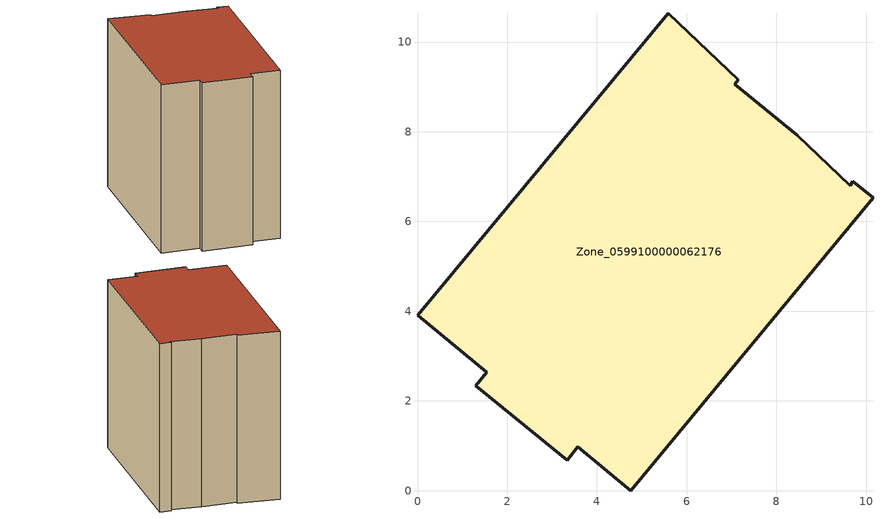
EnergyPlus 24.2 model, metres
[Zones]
Zone_0599100000062176
 floor ground (C_G): 7.07,9.06 8.46,7.92 9.65,6.79 9.7,6.9 10.15,6.52 4.76,0 3.57,0.97 3.33,0.68 1.3,2.34 1.54,2.63 0,3.91 5.58,10.64 7.15,9.15 z0
 wall outside (C_F): 1.3,2.34 3.33,0.68 3.57,0.97 4.76,0 10.15,6.52 9.7,6.9 9.65,6.79 8.46,7.92 7.07,9.06 7.15,9.15 5.58,10.64 0,3.91 1.54,2.63 1.3,2.34 z0:9.01
 roof outside (C_R): 10.15,6.52 9.7,6.9 9.65,6.79 8.46,7.92 7.07,9.06 7.15,9.15 5.58,10.64 0,3.91 1.54,2.63 1.3,2.34 3.33,0.68 3.57,0.97 4.76,0 z9.01
[BUILDING]
Pand.0599100000062176: North Axis=0; Terrain=City; Loads Convergence Tolerance Value=0.04; Temperature Convergence Tolerance Value=0.4; Solar Distribution=FullExterior; Maximum Number of Warmup Days=25; Minimum Number of Warmup Days=1
[Site:Location]
Rotterdam.The.Hague.AP_ZH_NLD Design_Conditions: Latitude=51.96; Longitude=4.45; Time Zone=1; Elevation=-4.5
[SITE:GROUNDTEMPERATURE:BUILDINGSURFACE]
18, 18, 18, 18, 18, 18, 18, 18, 18, 18, 18, 18
[MATERIAL] Thermal Absorptance=0.9; Solar Absorptance=0.7; Visible Absorptance=0.7
Name | Roughness | Thickness | Conductivity | Density | Specific Heat
G.TI.1946-1964 | MediumSmooth | 0.15 | 1 | 540 | 1210
F.TI.1946-1964 | Rough | 0.3 | 0.857143 | 1920 | 840
R.TI.1946-1964 | MediumRough | 0.2 | 0.277778 | 1500 | 1000
[CONSTRUCTION]
C_G: G.TI.1946-1964
C_F: F.TI.1946-1964
C_R: R.TI.1946-1964
[ZONE]
Zone_0599100000062176: Type=1; Multiplier=1; Ceiling Height=Autocalculate; Volume=Autocalculate; Floor Area=autocalculate; Part of Total Floor Area=Yes
[ZONEINFILTRATION:DESIGNFLOWRATE]
Infil_Zone_0599100000062176: Zone or ZoneList or Space or SpaceList=Zone_0599100000062176; Schedule=AlwaysOn; Design Flow Rate Calculation Method=Flow/Area; Flow Rate per Floor Area=0.003; Constant Term Coefficient=1; Temperature Term Coefficient=0; Velocity Term Coefficient=0; Velocity Squared Term Coefficient=0
[HVACTEMPLATE:ZONE:IDEALLOADSAIRSYSTEM]
Zone_0599100000062176: Maximum Heating Supply Air Temperature=50; Minimum Cooling Supply Air Temperature=13; Maximum Heating Supply Air Humidity Ratio=0.0156; Minimum Cooling Supply Air Humidity Ratio=0.0077; Heating Limit=NoLimit; Cooling Limit=NoLimit; Dehumidification Control Type=ConstantSensibleHeatRatio; Cooling Sensible Heat Ratio=0.7; Dehumidification Setpoint=60; Humidification Control Type=None; Humidification Setpoint=30; Outdoor Air Method=None; Outdoor Air Flow Rate per Person=0.00944; Outdoor Air Flow Rate per Zone Floor Area=0; Outdoor Air Flow Rate per Zone=0; Demand Controlled Ventilation Type=None; Outdoor Air Economizer Type=NoEconomizer; Heat Recovery Type=None; Sensible Heat Recovery Effectiveness=0.7; Latent Heat Recovery Effectiveness=0.65
[ZONECONTROL:THERMOSTAT]
ThermostatControl_Zone_0599100000062176: Zone or ZoneList=Zone_0599100000062176; Control Type Schedule=DualSetpointControlType; Control 1=Thermostat_Zone_0599100000062176; Temperature Difference Between Cutout And Setpoint=0
[THERMOSTATSETPOINT:DUALSETPOINT]
Thermostat_Zone_0599100000062176: Heating Setpoint Temperature Schedule=HeatingSetpoint_Zone_0599100000062176; Cooling Setpoint Temperature Schedule=CoolingSetpoint_Zone_0599100000062176
[SCHEDULE:COMPACT]
HeatingSetpoint_Zone_0599100000062176: Through: 12/31, For: AllDays, Until: 24:00, 21
CoolingSetpoint_Zone_0599100000062176: Through: 12/31, For: AllDays, Until: 24:00, 24
DualSetpointControlType: Through: 12/31, For: AllDays, Until: 24:00, 4
AlwaysOn: Through: 12/31, For: AllDays, Until: 24:00, 1
